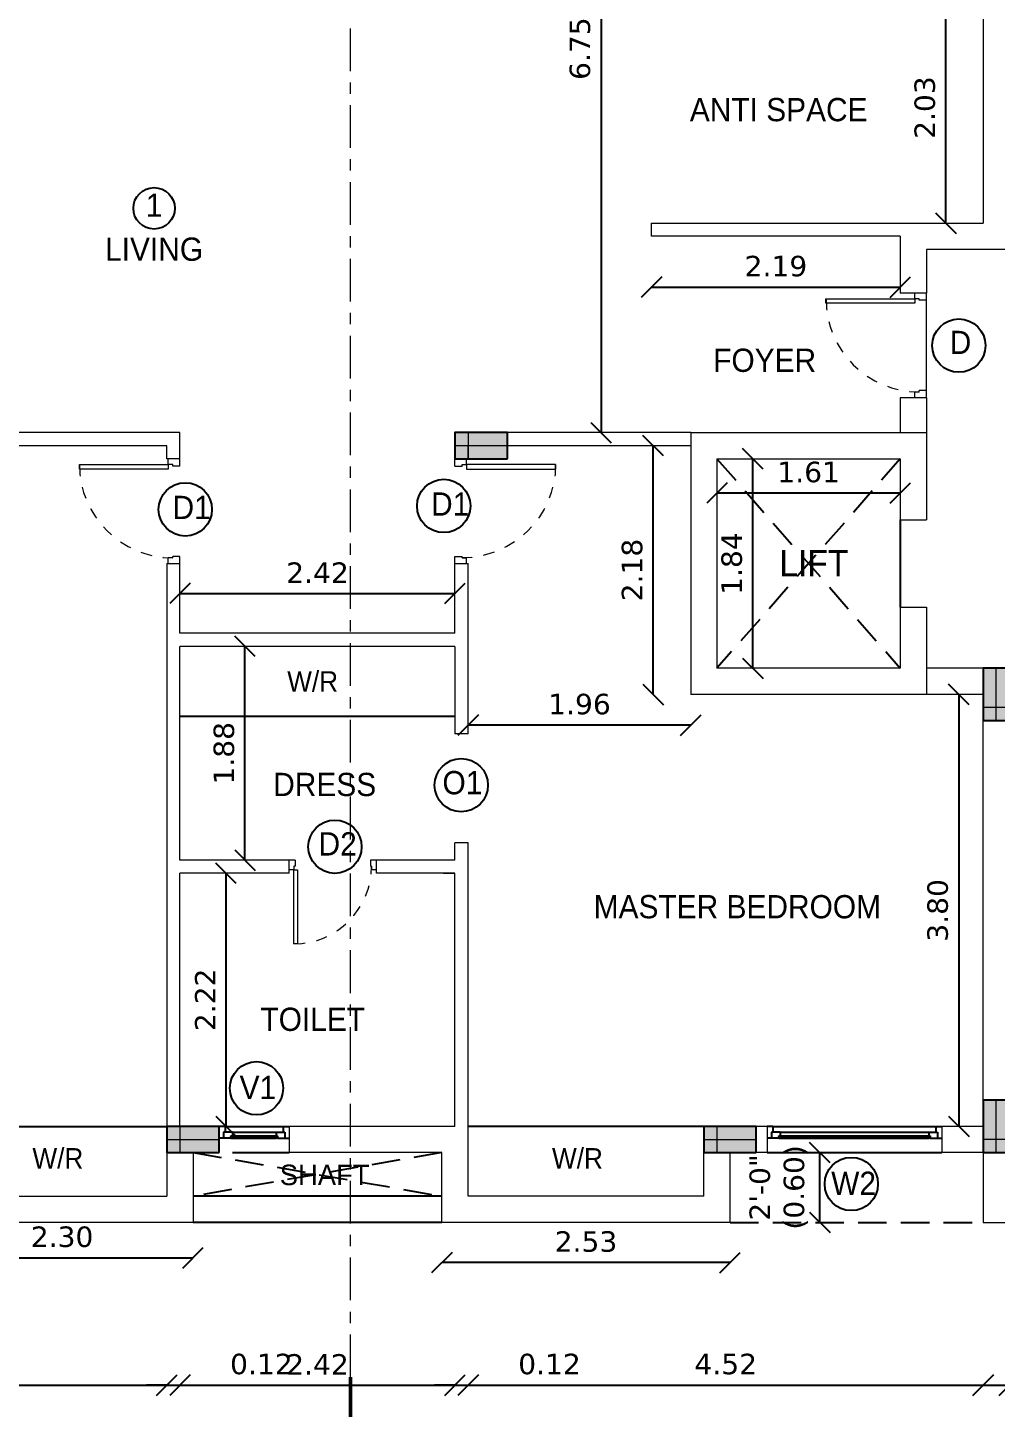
# Model space of a CAD drawing. Header units: metres. Extents: x 617 to 1370, y 693 to 852.
# Drawn here: x 1024.17 to 1032.67, y 823.65 to 835.78 of the extents above; entities that cross this region are included whole.
import ezdxf
from ezdxf.enums import TextEntityAlignment as Align

# ---------------------------------------------------------------- set-up
doc = ezdxf.new("R2010")
doc.units = ezdxf.units.M
doc.header["$MEASUREMENT"] = 0
doc.header["$PDMODE"] = 2
doc.header["$PDSIZE"] = 50
doc.linetypes.add('CENTER', pattern=[2, 1.25, -0.25, 0.25, -0.25])
doc.linetypes.add('HIDDEN', pattern=[0.375, 0.25, -0.125])
doc.layers.get('0').update_dxf_attribs({"lineweight": 0})
doc.layers.get('Defpoints').update_dxf_attribs({"lineweight": 0})
for name, color, linetype in [('ABOVE', 250, 'HIDDEN'), ('col hat', 254, 'Continuous'), ('COLUMN', 2, 'Continuous'), ('F.COL', 5, 'Continuous'), ('I-FURN-SANITARY', 14, 'Continuous'), ('LEVEL', 40, 'Continuous'), ('ROOM TEXT SCH', 7, 'Continuous'), ('STEPS', 250, 'Continuous'), ('WIN TEXT', 7, 'Continuous'), ('window', 252, 'Continuous')]:
    doc.layers.add(name, color=color, linetype=linetype)
for name, color, linetype, lineweight in [('DOOR', 8, 'Continuous', 0), ('ED', 30, 'Continuous', 0), ('ROOM TEXT', 7, 'Continuous', 0), ('SECLINE', 2, 'CENTER', 0), ('wall', 7, 'Continuous', 0)]:
    doc.layers.add(name, color=color, linetype=linetype, lineweight=lineweight)
doc.styles.get("Standard").update_dxf_attribs({"font": 'verdana.ttf', "height": 0.18})
doc.styles.add('UATEXT', font='GOTHIC.TTF')
doc.styles.add('USA TEXT', font='GOTHIC.TTF', dxfattribs={"width": 0.8})
doc.dimstyles.new('ED', dxfattribs={"dimscale": 0, "dimtxt": 0.18, "dimasz": 0.18, "dimexe": 0, "dimexo": 0, "dimgap": 0.09, "dimtad": 1, "dimtoh": 1, "dimzin": 3, "dimdsep": 46, "dimtxsty": 'Standard', "dimblk": 'OBLIQUE', "dimcen": 0.09, "dimse1": 1, "dimse2": 1, "dimclrd": 251, "dimclrt": 30, "dimadec": 0, "dimazin": 0, "dimtfac": 1, "dimtmove": 0, "dimatfit": 3, "dimldrblk": 'ARCHTICK', "dimfxl": 1, "dimtolj": 1, "dimtzin": 0, "dimarcsym": 0})

# ---------------------------------------------------------------- blocks, each defined once
blk = doc.blocks.new('door 3')
at = {"layer": 'DOOR', "color": 252}
for p, q in [((0, 36), (0, 33.54)), ((0, 33.54), (2.5, 33.54)), ((2.5, 34.04), (4, 34.04)), ((2.5, 34.04), (2.5, 33.54)), ((4, 36), (4, 34.04)), ((0, 2.5), (0, 0)), ((0, 2.5), (2.5, 2.5)), ((2.5, 2.5), (2.5, 2)), ((2.5, 2), (4, 2)), ((4, 2), (4, 0))]:
    blk.add_line(p, q, dxfattribs=at)
at = {"layer": 'DOOR'}
blk.add_lwpolyline([(34.54, 2), (4, 2), (4, 3.5), (34.54, 3.5)], close=True, dxfattribs=at)
at = {"layer": 'DOOR', "color": 233, "linetype": 'HIDDEN'}
blk.add_arc((2.5, 2), 32.03, 0, 90, dxfattribs=at)
blk = doc.blocks.new('VEN')
at = {"layer": 'window', "color": 252}
for p, q in [((-4, 10.53), (-4, 12)), ((-1.97, 10.53), (-4, 10.53)), ((-2, 10.5), (-4, 10.5)), ((-4, 8.02), (-4, 10.5)), ((-2, 7.5), (-2, 10.5)), ((-1.97, 10), (-1.97, 10.53)), ((0, 10), (-1.97, 10)), ((0, 10), (0, 12)), ((0, 10), (0, -10)), ((-3.23, 8.02), (-4, 8.02)), ((-3.5, 8), (-4, 8)), ((-4, 8), (-4, 7.5)), ((-3.5, 7.5), (-4, 7.5)), ((-3.5, 7.5), (-3.5, 8)), ((-3.23, 8.02), (-3.23, 7.5)), ((-2, 7.5), (-3.23, 7.5)), ((-3.5, -7.5), (-4, -7.5)), ((-4, -8), (-4, -7.5)), ((-3.5, -8), (-4, -8)), ((-4, -8.02), (-4, -10.5)), ((-3.23, -8.02), (-4, -8.02)), ((-3.5, -7.5), (-3.5, -8)), ((-3.49, -8), (-3.25, -8)), ((-2, -7.5), (-3.23, -7.5)), ((-3.23, -8.02), (-3.23, -7.5)), ((-2, -7.5), (-2, -10.5)), ((-2, -10.5), (-4, -10.5)), ((-4, -10.53), (-4, -12)), ((-1.97, -10.53), (-4, -10.53)), ((0, -10), (-1.97, -10)), ((-1.97, -10), (-1.97, -10.53)), ((0, -10), (0, -12))]:
    blk.add_line(p, q, dxfattribs=at)
at = {"layer": 'window', "color": 250}
for p, q in [((-4, 7.5), (-4, -7.5)), ((-2, 7.5), (-2, -7.5))]:
    blk.add_line(p, q, dxfattribs=at)
at = {"layer": 'window', "color": 4}
for p, q in [((-3.49, 8), (-3.49, -8)), ((-3.49, 8), (-3.25, 8)), ((-3.25, 8), (-3.25, -8))]:
    blk.add_line(p, q, dxfattribs=at)
blk = doc.blocks.new('A$C2E3D07F4')
at = {"layer": 'col hat'}
h = blk.add_hatch(color=256, dxfattribs=at)
h.paths.add_polyline_path([(-4.5, 0), (-9, 0), (-9, -4.5), (-4.5, -4.5)])
h.paths.add_polyline_path([(-4.5, -4.5), (0, -4.5), (0, 0), (-4.5, 0)])
h.paths.add_polyline_path([(-4.5, -18), (0, -18), (0, -4.5), (-4.5, -4.5)])
h.paths.add_polyline_path([(-4.5, -4.5), (-9, -4.5), (-9, -18), (-4.5, -18)])
at = {"layer": 'COLUMN', "linetype": 'ByBlock'}
blk.add_lwpolyline([(0, 0), (-9, 0), (-9, -18), (0, -18)], close=True, dxfattribs=at)
at = {"layer": 'Defpoints', "color": 1}
for p, q in [((-4.5, 0), (-4.5, -18)), ((-9, -4.5), (0, -4.5))]:
    blk.add_line(p, q, dxfattribs=at)
blk = doc.blocks.new('fc')
at = {"layer": 'F.COL'}
h = blk.add_hatch(color=256, dxfattribs=at)
h.paths.add_polyline_path([(-4.5, 9), (-18, 9), (-18, 4.5), (-4.5, 4.5)])
h.paths.add_polyline_path([(-4.5, 4.5), (-18, 4.5), (-18, 0), (-4.5, 0)])
h.paths.add_polyline_path([(0, 4.5), (-4.5, 4.5), (-4.5, 0), (0, 0)])
h.paths.add_polyline_path([(0, 9), (-4.5, 9), (-4.5, 4.5), (0, 4.5)])
at = {"layer": 'Defpoints', "color": 1}
for p, q in [((-4.5, 0), (-4.5, 9)), ((0, 4.5), (-18, 4.5))]:
    blk.add_line(p, q, dxfattribs=at)
at = {"layer": 'F.COL'}
blk.add_lwpolyline([(-18, 9), (-18, 0), (0, 0), (0, 9)], close=True, dxfattribs=at)
blk = doc.blocks.new('_Oblique')
at = {"color": 0, "linetype": 'ByBlock', "lineweight": -2}
blk.add_line((-0.5, -0.5), (0.5, 0.5), dxfattribs=at)
blk = doc.blocks.new('*D129')
at = {"layer": 'Defpoints', "color": 0}
for p in [(1032.229, 836.093), (1032.558, 836.093), (1032.558, 834.061)]:
    blk.add_point(p, dxfattribs=at)
at = {"layer": 'ED', "color": 251, "lineweight": -2}
blk.add_line((1032.229, 834.061), (1032.229, 836.093), dxfattribs=at)
at = {"layer": 'ED', "color": 251, "lineweight": -2, "xscale": 0.18, "yscale": 0.18, "zscale": 0.18}
for p, rotation in [((1032.229, 836.093), 90), ((1032.229, 834.061), 270)]:
    blk.add_blockref('_Oblique', p, dxfattribs=dict(at, rotation=rotation))
at = {"layer": 'ED', "color": 30, "insert": (1032.046, 835.077), "char_height": 0.18, "attachment_point": 5, "rotation": 90}
blk.add_mtext('\\A1;2.03', dxfattribs=at)
blk = doc.blocks.new('_ArchTick')
at = {"color": 0, "const_width": 0.15}
blk.add_lwpolyline([(-0.5, -0.5), (0.5, 0.5)], dxfattribs=at)
blk = doc.blocks.new('*D130')
at = {"layer": 'Defpoints', "color": 0}
for p in [(1021.48, 826.126), (1025.39, 826.126), (1025.39, 823.853)]:
    blk.add_point(p, dxfattribs=at)
at = {"layer": 'ED', "color": 251, "lineweight": -2}
blk.add_line((1021.48, 823.853), (1025.39, 823.853), dxfattribs=at)
at = {"layer": 'ED', "color": 251, "lineweight": -2, "xscale": 0.18, "yscale": 0.18, "zscale": 0.18, "rotation": 180}
blk.add_blockref('_Oblique', (1021.48, 823.853), dxfattribs=at)
at = {"layer": 'ED', "color": 251, "lineweight": -2, "xscale": 0.18, "yscale": 0.18, "zscale": 0.18}
blk.add_blockref('_Oblique', (1025.39, 823.853), dxfattribs=at)
at = {"layer": 'ED', "color": 30, "insert": (1023.435, 824.037), "char_height": 0.18, "attachment_point": 5}
blk.add_mtext('\\A1;3.91', dxfattribs=at)
blk = doc.blocks.new('*D131')
at = {"layer": 'Defpoints', "color": 0}
for p in [(1025.39, 826.126), (1025.505, 826.126), (1025.505, 823.853)]:
    blk.add_point(p, dxfattribs=at)
at = {"layer": 'ED', "color": 251, "lineweight": -2}
for p, q in [((1025.39, 823.853), (1025.21, 823.853)), ((1025.39, 823.853), (1025.505, 823.853)), ((1025.505, 823.853), (1026.575, 823.853))]:
    blk.add_line(p, q, dxfattribs=at)
at = {"layer": 'ED', "color": 251, "lineweight": -2, "xscale": 0.18, "yscale": 0.18, "zscale": 0.18}
blk.add_blockref('_Oblique', (1025.39, 823.853), dxfattribs=at)
at = {"layer": 'ED', "color": 251, "lineweight": -2, "xscale": 0.18, "yscale": 0.18, "zscale": 0.18, "rotation": 180}
blk.add_blockref('_Oblique', (1025.505, 823.853), dxfattribs=at)
at = {"layer": 'ED', "color": 30, "insert": (1026.22, 824.037), "char_height": 0.18, "attachment_point": 5}
blk.add_mtext('\\A1;0.12', dxfattribs=at)
blk = doc.blocks.new('*D132')
at = {"layer": 'Defpoints', "color": 0}
for p in [(1025.505, 826.126), (1027.92, 826.126), (1027.92, 823.853)]:
    blk.add_point(p, dxfattribs=at)
at = {"layer": 'ED', "color": 251, "lineweight": -2}
blk.add_line((1025.505, 823.853), (1027.92, 823.853), dxfattribs=at)
at = {"layer": 'ED', "color": 251, "lineweight": -2, "xscale": 0.18, "yscale": 0.18, "zscale": 0.18, "rotation": 180}
blk.add_blockref('_Oblique', (1025.505, 823.853), dxfattribs=at)
at = {"layer": 'ED', "color": 251, "lineweight": -2, "xscale": 0.18, "yscale": 0.18, "zscale": 0.18}
blk.add_blockref('_Oblique', (1027.92, 823.853), dxfattribs=at)
at = {"layer": 'ED', "color": 30, "insert": (1026.713, 824.035), "char_height": 0.18, "attachment_point": 5}
blk.add_mtext('\\A1;2.42', dxfattribs=at)
blk = doc.blocks.new('*D133')
at = {"layer": 'Defpoints', "color": 0}
for p in [(1027.92, 826.126), (1028.035, 825.513), (1028.035, 823.853)]:
    blk.add_point(p, dxfattribs=at)
at = {"layer": 'ED', "color": 251, "lineweight": -2}
for p, q in [((1027.92, 823.853), (1027.74, 823.853)), ((1027.92, 823.853), (1028.035, 823.853)), ((1028.035, 823.853), (1029.105, 823.853))]:
    blk.add_line(p, q, dxfattribs=at)
at = {"layer": 'ED', "color": 251, "lineweight": -2, "xscale": 0.18, "yscale": 0.18, "zscale": 0.18}
blk.add_blockref('_Oblique', (1027.92, 823.853), dxfattribs=at)
at = {"layer": 'ED', "color": 251, "lineweight": -2, "xscale": 0.18, "yscale": 0.18, "zscale": 0.18, "rotation": 180}
blk.add_blockref('_Oblique', (1028.035, 823.853), dxfattribs=at)
at = {"layer": 'ED', "color": 30, "insert": (1028.75, 824.037), "char_height": 0.18, "attachment_point": 5}
blk.add_mtext('\\A1;0.12', dxfattribs=at)
blk = doc.blocks.new('*D134')
at = {"layer": 'Defpoints', "color": 0}
for p in [(1028.035, 825.513), (1032.558, 825.283), (1032.558, 823.853)]:
    blk.add_point(p, dxfattribs=at)
at = {"layer": 'ED', "color": 251, "lineweight": -2}
blk.add_line((1028.035, 823.853), (1032.558, 823.853), dxfattribs=at)
at = {"layer": 'ED', "color": 251, "lineweight": -2, "xscale": 0.18, "yscale": 0.18, "zscale": 0.18, "rotation": 180}
blk.add_blockref('_Oblique', (1028.035, 823.853), dxfattribs=at)
at = {"layer": 'ED', "color": 251, "lineweight": -2, "xscale": 0.18, "yscale": 0.18, "zscale": 0.18}
blk.add_blockref('_Oblique', (1032.558, 823.853), dxfattribs=at)
at = {"layer": 'ED', "color": 30, "insert": (1030.297, 824.037), "char_height": 0.18, "attachment_point": 5}
blk.add_mtext('\\A1;4.52', dxfattribs=at)
blk = doc.blocks.new('*D135')
at = {"layer": 'Defpoints', "color": 0}
for p in [(1032.788, 825.513), (1032.558, 825.283), (1032.788, 823.853)]:
    blk.add_point(p, dxfattribs=at)
at = {"layer": 'ED', "color": 251, "lineweight": -2}
for p, q in [((1032.558, 823.853), (1032.788, 823.853)), ((1032.788, 823.853), (1033.675, 823.853))]:
    blk.add_line(p, q, dxfattribs=at)
at = {"layer": 'ED', "color": 251, "lineweight": -2, "xscale": 0.18, "yscale": 0.18, "zscale": 0.18, "rotation": 180}
blk.add_blockref('_Oblique', (1032.558, 823.853), dxfattribs=at)
at = {"layer": 'ED', "color": 251, "lineweight": -2, "xscale": 0.18, "yscale": 0.18, "zscale": 0.18}
blk.add_blockref('_Oblique', (1032.788, 823.853), dxfattribs=at)
at = {"layer": 'ED', "color": 30, "insert": (1033.322, 824.037), "char_height": 0.18, "attachment_point": 5}
blk.add_mtext('\\A1;0.23', dxfattribs=at)
blk = doc.blocks.new('*D20')
at = {"layer": 'Defpoints', "color": 0}
for p in [(1023.32, 825.462), (1025.62, 825.462), (1025.62, 824.971)]:
    blk.add_point(p, dxfattribs=at)
at = {"layer": 'ED', "color": 251, "lineweight": -2}
blk.add_line((1023.32, 824.971), (1025.62, 824.971), dxfattribs=at)
at = {"layer": 'ED', "color": 251, "lineweight": -2, "xscale": 0.18, "yscale": 0.18, "zscale": 0.18, "rotation": 180}
blk.add_blockref('_Oblique', (1023.32, 824.971), dxfattribs=at)
at = {"layer": 'ED', "color": 251, "lineweight": -2, "xscale": 0.18, "yscale": 0.18, "zscale": 0.18}
blk.add_blockref('_Oblique', (1025.62, 824.971), dxfattribs=at)
at = {"layer": 'ED', "color": 30, "insert": (1024.47, 825.155), "char_height": 0.18, "attachment_point": 5}
blk.add_mtext('\\A1;2.30', dxfattribs=at)
blk = doc.blocks.new('*D21')
at = {"layer": 'Defpoints', "color": 0}
for p in [(1027.805, 825.385), (1030.335, 825.385), (1027.805, 824.929)]:
    blk.add_point(p, dxfattribs=at)
at = {"layer": 'ED', "color": 251, "lineweight": -2}
blk.add_line((1030.335, 824.929), (1027.805, 824.929), dxfattribs=at)
at = {"layer": 'ED', "color": 251, "lineweight": -2, "xscale": 0.18, "yscale": 0.18, "zscale": 0.18, "rotation": 180}
blk.add_blockref('_Oblique', (1027.805, 824.929), dxfattribs=at)
at = {"layer": 'ED', "color": 251, "lineweight": -2, "xscale": 0.18, "yscale": 0.18, "zscale": 0.18}
blk.add_blockref('_Oblique', (1030.335, 824.929), dxfattribs=at)
at = {"layer": 'ED', "color": 30, "insert": (1029.07, 825.113), "char_height": 0.18, "attachment_point": 5}
blk.add_mtext('\\A1;2.53', dxfattribs=at)
blk = doc.blocks.new('*D22')
at = {"layer": 'Defpoints', "color": 0}
for p in [(1030.22, 825.896), (1031.123, 825.896), (1030.22, 825.283)]:
    blk.add_point(p, dxfattribs=at)
at = {"layer": 'ED', "color": 251, "lineweight": -2}
blk.add_line((1031.123, 825.283), (1031.123, 825.896), dxfattribs=at)
at = {"layer": 'ED', "color": 251, "lineweight": -2, "xscale": 0.18, "yscale": 0.18, "zscale": 0.18}
for p, rotation in [((1031.123, 825.896), 90), ((1031.123, 825.283), 270)]:
    blk.add_blockref('_Oblique', p, dxfattribs=dict(at, rotation=rotation))
at = {"layer": 'ED', "color": 30, "insert": (1030.762, 825.59), "char_height": 0.18, "attachment_point": 5, "rotation": 90}
blk.add_mtext('\\A1;2\'-0"\\P(0.60) ', dxfattribs=at)
blk = doc.blocks.new('*D147')
at = {"layer": 'Defpoints', "color": 0}
for p in [(1029.76, 838.968), (1029.202, 832.221), (1029.76, 832.221)]:
    blk.add_point(p, dxfattribs=at)
at = {"layer": 'ED', "color": 251, "lineweight": -2}
blk.add_line((1029.202, 838.968), (1029.202, 832.221), dxfattribs=at)
at = {"layer": 'ED', "color": 251, "lineweight": -2, "xscale": 0.18, "yscale": 0.18, "zscale": 0.18}
for p, rotation in [((1029.202, 838.968), 90), ((1029.202, 832.221), 270)]:
    blk.add_blockref('_Oblique', p, dxfattribs=dict(at, rotation=rotation))
at = {"layer": 'ED', "color": 30, "insert": (1029.018, 835.595), "char_height": 0.18, "attachment_point": 5, "rotation": 90}
blk.add_mtext('\\A1;6.75', dxfattribs=at)
blk = doc.blocks.new('*D148')
at = {"layer": 'Defpoints', "color": 0}
for p in [(1029.645, 833.947), (1031.83, 833.946), (1031.83, 833.5)]:
    blk.add_point(p, dxfattribs=at)
at = {"layer": 'ED', "color": 251, "lineweight": -2}
blk.add_line((1029.645, 833.5), (1031.83, 833.5), dxfattribs=at)
at = {"layer": 'ED', "color": 251, "lineweight": -2, "xscale": 0.18, "yscale": 0.18, "zscale": 0.18, "rotation": 180}
blk.add_blockref('_Oblique', (1029.645, 833.5), dxfattribs=at)
at = {"layer": 'ED', "color": 251, "lineweight": -2, "xscale": 0.18, "yscale": 0.18, "zscale": 0.18}
blk.add_blockref('_Oblique', (1031.83, 833.5), dxfattribs=at)
at = {"layer": 'ED', "color": 30, "insert": (1030.738, 833.683), "char_height": 0.18, "attachment_point": 5}
blk.add_mtext('\\A1;2.19', dxfattribs=at)
blk = doc.blocks.new('*D24')
at = {"layer": 'Defpoints', "color": 0}
for p in [(1030.143, 831.991), (1030.535, 831.991), (1030.143, 830.151)]:
    blk.add_point(p, dxfattribs=at)
at = {"layer": 'ED', "color": 251, "lineweight": -2}
blk.add_line((1030.535, 830.151), (1030.535, 831.991), dxfattribs=at)
at = {"layer": 'ED', "color": 251, "lineweight": -2, "xscale": 0.18, "yscale": 0.18, "zscale": 0.18}
for p, rotation in [((1030.535, 831.991), 90), ((1030.535, 830.151), 270)]:
    blk.add_blockref('_Oblique', p, dxfattribs=dict(at, rotation=rotation))
at = {"layer": 'ED', "color": 30, "insert": (1030.351, 831.071), "char_height": 0.18, "attachment_point": 5, "rotation": 90}
blk.add_mtext('\\A1;1.84', dxfattribs=at)
blk = doc.blocks.new('*D25')
at = {"layer": 'Defpoints', "color": 0}
for p in [(1030.22, 832.043), (1031.83, 832.043), (1031.83, 831.691)]:
    blk.add_point(p, dxfattribs=at)
at = {"layer": 'ED', "color": 251, "lineweight": -2}
blk.add_line((1030.22, 831.691), (1031.83, 831.691), dxfattribs=at)
at = {"layer": 'ED', "color": 251, "lineweight": -2, "xscale": 0.18, "yscale": 0.18, "zscale": 0.18, "rotation": 180}
blk.add_blockref('_Oblique', (1030.22, 831.691), dxfattribs=at)
at = {"layer": 'ED', "color": 251, "lineweight": -2, "xscale": 0.18, "yscale": 0.18, "zscale": 0.18}
blk.add_blockref('_Oblique', (1031.83, 831.691), dxfattribs=at)
at = {"layer": 'ED', "color": 30, "insert": (1031.025, 831.874), "char_height": 0.18, "attachment_point": 5}
blk.add_mtext('\\A1;1.61', dxfattribs=at)
blk = doc.blocks.new('*D149')
at = {"layer": 'Defpoints', "color": 0}
for p in [(1025.505, 828.35), (1025.505, 826.126), (1025.909, 826.126)]:
    blk.add_point(p, dxfattribs=at)
at = {"layer": 'ED', "color": 251, "lineweight": -2}
blk.add_line((1025.909, 828.35), (1025.909, 826.126), dxfattribs=at)
at = {"layer": 'ED', "color": 251, "lineweight": -2, "xscale": 0.18, "yscale": 0.18, "zscale": 0.18}
for p, rotation in [((1025.909, 828.35), 90), ((1025.909, 826.126), 270)]:
    blk.add_blockref('_Oblique', p, dxfattribs=dict(at, rotation=rotation))
at = {"layer": 'ED', "color": 30, "insert": (1025.727, 827.238), "char_height": 0.18, "attachment_point": 5, "rotation": 90}
blk.add_mtext('\\A1;2.22', dxfattribs=at)
blk = doc.blocks.new('*D150')
at = {"layer": 'Defpoints', "color": 0}
for p in [(1025.505, 830.343), (1026.076, 830.343), (1025.505, 828.465)]:
    blk.add_point(p, dxfattribs=at)
at = {"layer": 'ED', "color": 251, "lineweight": -2}
blk.add_line((1026.076, 828.465), (1026.076, 830.343), dxfattribs=at)
at = {"layer": 'ED', "color": 251, "lineweight": -2, "xscale": 0.18, "yscale": 0.18, "zscale": 0.18}
for p, rotation in [((1026.076, 830.343), 90), ((1026.076, 828.465), 270)]:
    blk.add_blockref('_Oblique', p, dxfattribs=dict(at, rotation=rotation))
at = {"layer": 'ED', "color": 30, "insert": (1025.892, 829.404), "char_height": 0.18, "attachment_point": 5, "rotation": 90}
blk.add_mtext('\\A1;1.88', dxfattribs=at)
blk = doc.blocks.new('*D26')
at = {"layer": 'Defpoints', "color": 0}
for p in [(1027.92, 830.809), (1025.505, 830.598), (1027.92, 830.598)]:
    blk.add_point(p, dxfattribs=at)
at = {"layer": 'ED', "color": 251, "lineweight": -2}
blk.add_line((1025.505, 830.809), (1027.92, 830.809), dxfattribs=at)
at = {"layer": 'ED', "color": 251, "lineweight": -2, "xscale": 0.18, "yscale": 0.18, "zscale": 0.18, "rotation": 180}
blk.add_blockref('_Oblique', (1025.505, 830.809), dxfattribs=at)
at = {"layer": 'ED', "color": 251, "lineweight": -2, "xscale": 0.18, "yscale": 0.18, "zscale": 0.18}
blk.add_blockref('_Oblique', (1027.92, 830.809), dxfattribs=at)
at = {"layer": 'ED', "color": 30, "insert": (1026.713, 830.991), "char_height": 0.18, "attachment_point": 5}
blk.add_mtext('\\A1;2.42', dxfattribs=at)
blk = doc.blocks.new('*D223')
at = {"layer": 'Defpoints', "color": 0}
for p in [(1032.558, 829.921), (1032.344, 826.126), (1032.376, 826.126)]:
    blk.add_point(p, dxfattribs=at)
at = {"layer": 'ED', "color": 251, "lineweight": -2}
blk.add_line((1032.344, 829.921), (1032.344, 826.126), dxfattribs=at)
at = {"layer": 'ED', "color": 251, "lineweight": -2, "xscale": 0.18, "yscale": 0.18, "zscale": 0.18}
for p, rotation in [((1032.344, 829.921), 90), ((1032.344, 826.126), 270)]:
    blk.add_blockref('_Oblique', p, dxfattribs=dict(at, rotation=rotation))
at = {"layer": 'ED', "color": 30, "insert": (1032.159, 828.024), "char_height": 0.18, "attachment_point": 5, "rotation": 90}
blk.add_mtext('\\A1;3.80', dxfattribs=at)
blk = doc.blocks.new('*D47')
at = {"layer": 'Defpoints', "color": 0}
for p in [(1029.66, 832.106), (1029.837, 832.106), (1029.837, 829.921)]:
    blk.add_point(p, dxfattribs=at)
at = {"layer": 'ED', "color": 251, "lineweight": -2}
blk.add_line((1029.66, 829.921), (1029.66, 832.106), dxfattribs=at)
at = {"layer": 'ED', "color": 251, "lineweight": -2, "xscale": 0.18, "yscale": 0.18, "zscale": 0.18}
for p, rotation in [((1029.66, 832.106), 90), ((1029.66, 829.921), 270)]:
    blk.add_blockref('_Oblique', p, dxfattribs=dict(at, rotation=rotation))
at = {"layer": 'ED', "color": 30, "insert": (1029.476, 831.014), "char_height": 0.18, "attachment_point": 5, "rotation": 90}
blk.add_mtext('\\A1;2.18', dxfattribs=at)
blk = doc.blocks.new('*D48')
at = {"layer": 'Defpoints', "color": 0}
for p in [(1028.035, 829.921), (1029.99, 829.921), (1028.035, 829.651)]:
    blk.add_point(p, dxfattribs=at)
at = {"layer": 'ED', "color": 251, "lineweight": -2}
blk.add_line((1029.99, 829.651), (1028.035, 829.651), dxfattribs=at)
at = {"layer": 'ED', "color": 251, "lineweight": -2, "xscale": 0.18, "yscale": 0.18, "zscale": 0.18, "rotation": 180}
blk.add_blockref('_Oblique', (1028.035, 829.651), dxfattribs=at)
at = {"layer": 'ED', "color": 251, "lineweight": -2, "xscale": 0.18, "yscale": 0.18, "zscale": 0.18}
blk.add_blockref('_Oblique', (1029.99, 829.651), dxfattribs=at)
at = {"layer": 'ED', "color": 30, "insert": (1029.013, 829.835), "char_height": 0.18, "attachment_point": 5}
blk.add_mtext('\\A1;1.96', dxfattribs=at)

msp = doc.modelspace()

# ---------------------------------------------------------------- linework, layer by layer
at = {"color": 2}
msp.add_circle((1034.053, 829.959), 22.5, dxfattribs=at)
at = {"layer": 'ABOVE'}
for p, q in [((1030.22, 831.991), (1031.83, 830.151)), ((1031.83, 831.991), (1030.22, 830.151)), ((1025.62, 825.896), (1027.805, 825.513)), ((1027.805, 825.896), (1025.62, 825.513)), ((1030.335, 825.283), (1032.558, 825.283))]:
    msp.add_line(p, q, dxfattribs=at)
at = {"layer": 'DOOR'}
msp.add_line((1032.06, 832.528), (1032.06, 833.448), dxfattribs=at)
at = {"layer": 'I-FURN-SANITARY'}
msp.add_line((1025.505, 829.729), (1027.92, 829.729), dxfattribs=at)
at = {"layer": 'LEVEL', "color": 56}
for p, q in [((1023.55, 826.126), (1025.39, 826.126)), ((1030.105, 826.126), (1028.035, 826.126))]:
    msp.add_line(p, q, dxfattribs=at)
at = {"layer": 'ROOM TEXT SCH', "color": 7}
msp.add_circle((1025.278, 834.192), 0.182, dxfattribs=at)
at = {"layer": 'SECLINE', "linetype": 'CENTER', "ltscale": 0.3}
msp.add_line((1027.003, 823.923), (1027.003, 841.829), dxfattribs=at)
at = {"layer": 'SECLINE', "linetype": 'CENTER', "ltscale": 0.3, "const_width": 0.0303}
msp.add_lwpolyline([(1027.256, 822.719), (1027.003, 822.719), (1027.003, 823.923)], dxfattribs=at)
at = {"layer": 'STEPS'}
msp.add_line((1031.83, 831.455), (1031.83, 830.688), dxfattribs=at)
at = {"layer": 'wall', "color": 1}
for p, q in [((1032.558, 836.093), (1032.558, 834.061)), ((1029.645, 833.947), (1029.645, 834.061)), ((1029.645, 834.061), (1032.558, 834.061)), ((1031.83, 833.946), (1029.645, 833.947)), ((1031.83, 833.946), (1031.83, 833.448)), ((1033.478, 833.831), (1032.06, 833.831)), ((1032.06, 833.831), (1032.06, 833.448)), ((1032.06, 833.448), (1031.83, 833.448)), ((1032.06, 832.528), (1031.83, 832.528)), ((1031.83, 832.528), (1031.83, 832.221)), ((1032.06, 832.528), (1032.06, 832.221)), ((1025.505, 832.221), (1021.48, 832.221)), ((1025.505, 831.991), (1025.505, 832.221)), ((1025.505, 831.991), (1025.505, 832.221)), ((1027.92, 831.991), (1027.92, 832.221)), ((1029.99, 832.221), (1027.92, 832.221)), ((1029.99, 832.221), (1032.06, 832.221)), ((1029.99, 832.221), (1029.99, 829.921)), ((1032.06, 832.221), (1032.06, 831.455)), ((1025.39, 832.106), (1024.048, 832.106)), ((1025.39, 831.991), (1025.39, 832.106)), ((1029.99, 832.106), (1027.92, 832.106)), ((1028.035, 831.991), (1028.035, 832.106)), ((1025.505, 831.991), (1025.39, 831.991)), ((1027.92, 831.991), (1028.035, 831.991)), ((1030.22, 831.991), (1031.83, 831.991)), ((1030.22, 831.991), (1030.22, 830.151)), ((1031.83, 831.991), (1031.83, 831.455)), ((1031.83, 831.455), (1032.06, 831.455)), ((1025.39, 831.071), (1025.39, 825.513)), ((1025.39, 831.071), (1025.505, 831.071)), ((1025.505, 830.458), (1025.505, 831.071)), ((1027.92, 830.458), (1027.92, 831.071)), ((1027.92, 831.071), (1028.035, 831.071)), ((1028.035, 829.576), (1028.035, 831.071)), ((1031.83, 830.688), (1031.83, 830.151)), ((1031.83, 830.688), (1032.06, 830.688)), ((1032.06, 830.688), (1032.06, 829.921)), ((1027.92, 830.458), (1025.505, 830.458)), ((1025.505, 828.465), (1025.505, 830.343)), ((1027.92, 830.343), (1025.505, 830.343)), ((1027.92, 830.343), (1027.92, 829.576)), ((1031.83, 830.151), (1030.22, 830.151)), ((1032.788, 830.151), (1032.06, 830.151)), ((1032.06, 829.921), (1029.99, 829.921)), ((1032.558, 829.921), (1032.06, 829.921)), ((1032.558, 826.356), (1032.558, 829.691)), ((1028.035, 829.576), (1027.92, 829.576)), ((1028.035, 828.618), (1027.92, 828.618)), ((1027.92, 828.465), (1027.92, 828.618)), ((1028.035, 825.513), (1028.035, 828.618)), ((1026.463, 828.465), (1025.505, 828.465)), ((1026.463, 828.35), (1026.463, 828.465)), ((1027.92, 828.465), (1027.23, 828.465)), ((1027.23, 828.35), (1027.23, 828.465)), ((1025.505, 826.126), (1025.505, 828.35)), ((1026.463, 828.35), (1025.505, 828.35)), ((1027.92, 828.35), (1027.23, 828.35)), ((1027.818, 828.35), (1027.92, 828.35)), ((1027.92, 826.126), (1027.92, 828.35)), ((1025.85, 826.126), (1025.505, 826.126)), ((1025.85, 826.126), (1025.85, 825.896)), ((1027.92, 826.126), (1026.463, 826.126)), ((1026.463, 826.126), (1026.463, 825.896)), ((1030.105, 825.513), (1030.105, 826.126)), ((1030.661, 826.126), (1030.105, 826.126)), ((1030.661, 826.126), (1030.661, 825.896)), ((1032.558, 826.126), (1032.194, 826.126)), ((1032.194, 826.126), (1032.194, 825.896)), ((1025.85, 825.896), (1025.62, 825.896)), ((1025.62, 825.896), (1025.62, 825.283)), ((1027.805, 825.896), (1026.463, 825.896)), ((1027.805, 825.283), (1027.805, 825.896)), ((1030.335, 825.283), (1030.335, 825.896)), ((1030.661, 825.896), (1030.335, 825.896)), ((1032.788, 825.896), (1032.194, 825.896)), ((1032.558, 825.896), (1032.558, 825.283)), ((1023.55, 825.513), (1025.39, 825.513)), ((1030.105, 825.513), (1028.035, 825.513)), ((1025.62, 825.283), (1023.32, 825.283)), ((1030.335, 825.283), (1027.805, 825.283)), ((1032.558, 825.283), (1033.303, 825.283))]:
    msp.add_line(p, q, dxfattribs=at)
at = {"layer": 'WIN TEXT', "color": 8}
for centre in [(1032.344, 832.986), (1025.552, 831.547), (1027.821, 831.577), (1027.975, 829.124), (1026.866, 828.583), (1026.177, 826.461), (1031.4, 825.62)]:
    msp.add_circle(centre, 0.234, dxfattribs=at)
at = {"layer": 'window', "color": 252}
for p, q in [((1030.712, 826.126), (1030.661, 826.126)), ((1030.698, 826.024), (1030.661, 826.024)), ((1030.698, 826.076), (1030.698, 826.024)), ((1030.712, 826.076), (1030.698, 826.076)), ((1030.699, 826.075), (1030.699, 826.024)), ((1030.776, 826.075), (1030.699, 826.075)), ((1030.763, 826.024), (1030.699, 826.024)), ((1030.712, 826.126), (1032.143, 826.126)), ((1030.712, 826.126), (1030.712, 826.076)), ((1030.763, 826.044), (1030.763, 826.024)), ((1030.763, 826.044), (1030.776, 826.044)), ((1030.763, 826.037), (1030.763, 826.024)), ((1030.776, 826.037), (1030.763, 826.037)), ((1030.763, 826.024), (1030.776, 826.024)), ((1030.776, 826.075), (1030.776, 826.044)), ((1030.776, 826.037), (1030.776, 826.024)), ((1032.079, 826.075), (1032.156, 826.075)), ((1032.079, 826.075), (1032.079, 826.044)), ((1032.093, 826.044), (1032.079, 826.044)), ((1032.079, 826.037), (1032.092, 826.037)), ((1032.079, 826.037), (1032.079, 826.024)), ((1032.092, 826.024), (1032.079, 826.024)), ((1032.092, 826.037), (1032.092, 826.043)), ((1032.092, 826.037), (1032.092, 826.024)), ((1032.093, 826.044), (1032.093, 826.024)), ((1032.093, 826.024), (1032.156, 826.024)), ((1032.143, 826.126), (1032.143, 826.076)), ((1032.143, 826.126), (1032.194, 826.126)), ((1032.143, 826.076), (1032.157, 826.076)), ((1032.156, 826.075), (1032.156, 826.024)), ((1032.157, 826.076), (1032.157, 826.024)), ((1032.157, 826.024), (1032.194, 826.024)), ((1025.965, 825.896), (1026.463, 825.896)), ((1030.661, 825.896), (1032.194, 825.896)), ((1027.805, 825.513), (1025.62, 825.513)), ((1027.805, 825.283), (1025.62, 825.283))]:
    msp.add_line(p, q, dxfattribs=at)
at = {"layer": 'window', "color": 4}
for p, q in [((1030.763, 826.043), (1032.092, 826.043)), ((1030.763, 826.037), (1030.763, 826.043)), ((1030.763, 826.037), (1032.092, 826.037))]:
    msp.add_line(p, q, dxfattribs=at)
at = {"layer": 'window', "color": 250}
for p, q in [((1030.776, 826.075), (1032.079, 826.075)), ((1030.776, 826.024), (1032.079, 826.024))]:
    msp.add_line(p, q, dxfattribs=at)

# ---------------------------------------------------------------- block references
at = {"layer": 'COLUMN', "linetype": 'ByBlock', "xscale": 0.0255555555555556, "yscale": 0.0255555555555556, "zscale": 0.0255555555555556, "rotation": 180}
for p in [(1032.558, 829.691), (1032.558, 825.896)]:
    msp.add_blockref('A$C2E3D07F4', p, dxfattribs=at)
at = {"layer": 'DOOR'}
for p, xscale, yscale, zscale, rotation in [((1032.06, 833.448), 0.0255555555555556, 0.0255555555555556, 0.0255555555555556, 180), ((1025.505, 831.991), 0.0255555555555556, 0.0255555555555556, 0.0255555555555556, 180), ((1027.92, 831.991), -0.0255555555555556, 0.0255555555555556, 0.0255555555555556, 180), ((1026.463, 828.465), 0.0212962963073288, 0.0212962963073288, 0.0212962963073288, 270)]:
    msp.add_blockref('door 3', p, dxfattribs=dict(at, xscale=xscale, yscale=yscale, zscale=zscale, rotation=rotation))
at = {"layer": 'F.COL', "xscale": 0.0255555555555556, "yscale": 0.0255555555555556, "zscale": 0.0255555555555556, "rotation": 180}
for p in [(1027.92, 832.222), (1025.39, 826.126), (1030.105, 826.126)]:
    msp.add_blockref('fc', p, dxfattribs=at)
at = {"layer": 'window', "color": 14, "xscale": 0.0255555555555556, "yscale": 0.0255555555555556, "zscale": 0.0255555555555556, "rotation": 90}
msp.add_blockref('VEN', (1026.157, 826.126), dxfattribs=at)

# ---------------------------------------------------------------- texts
at = {"layer": 'ROOM TEXT', "style": 'UATEXT'}
msp.add_text('SHAFT', height=0.18, dxfattribs=at).set_placement((1026.381, 825.61))
at = {"layer": 'ROOM TEXT SCH', "color": 7, "style": 'USA TEXT', "width": 0.96}
for s, height, p in [('ANTI SPACE', 0.2044, (1030.762, 834.957)), ('1', 0.204, (1025.278, 834.118)), ('LIVING', 0.2044, (1025.278, 833.731)), ('FOYER', 0.2044, (1030.639, 832.755)), ('LIFT', 0.23, (1031.071, 830.959)), ('DRESS', 0.2044, (1026.776, 829.028)), ('MASTER BEDROOM', 0.20444, (1030.399, 827.954)), ('TOILET', 0.2044, (1026.671, 826.965))]:
    msp.add_text(s, height=height, dxfattribs=at).set_placement(p, align=Align.CENTER)
for s, height, p in [('D', 0.204, (1032.264, 832.912)), ('D1', 0.2044, (1025.44, 831.462)), ('D1', 0.2044, (1027.71, 831.492)), ('W/R', 0.1789, (1026.447, 829.946)), ('O1', 0.2044, (1027.81, 829.044)), ('D2', 0.2044, (1026.722, 828.506)), ('V1', 0.2044, (1026.029, 826.366)), ('W/R', 0.1789, (1024.21, 825.756)), ('W/R', 0.1789, (1028.772, 825.756)), ('W2', 0.2044, (1031.223, 825.524))]:
    msp.add_text(s, height=height, dxfattribs=at).set_placement(p)

# ---------------------------------------------------------------- dimensions: what is measured, and where the dimension line sits
at = {"layer": 'ED'}
for base, p1, p2, picture, middle in [((1029.202, 832.221), (1029.76, 838.968), (1029.76, 832.221), '*D147', (1029.018, 835.595)), ((1032.229, 836.093), (1032.558, 834.061), (1032.558, 836.093), '*D129', (1032.046, 835.077)), ((1029.6603, 832.1063), (1029.8367, 829.9214), (1029.8367, 832.1063), '*D47', (1029.4762, 831.0138)), ((1030.535, 831.991), (1030.143, 830.151), (1030.143, 831.991), '*D24', (1030.351, 831.071)), ((1026.076, 830.343), (1025.505, 828.465), (1025.505, 830.343), '*D150', (1025.892, 829.404)), ((1032.3436, 826.1263), (1032.5584, 829.9214), (1032.3763, 826.1263), '*D223', (1032.1595, 828.0238)), ((1025.909, 826.126), (1025.505, 828.35), (1025.505, 826.126), '*D149', (1025.727, 827.238))]:
    dim = msp.add_linear_dim(base=base, p1=p1, p2=p2, angle=90, dimstyle='ED', override={"dimscale": 1, "dimpost": '\\X'}, dxfattribs=at)
    dim.commit()
    dim.dimension.update_dxf_attribs({"geometry": picture, "text_midpoint": middle})
for base, p1, p2, picture, middle in [((1031.830054203, 833.499654277), (1029.645054203, 833.946848207), (1031.830054203, 833.946413292), '*D148', (1030.737554203, 833.683280872)), ((1031.83, 831.691), (1030.22, 832.043), (1031.83, 832.043), '*D25', (1031.025, 831.874)), ((1027.920054203, 830.808995365), (1025.505054203, 830.598345102), (1027.920054203, 830.598345102), '*D26', (1026.712554203, 830.990869106)), ((1028.035054203, 829.650866476), (1029.990054203, 829.921413292), (1028.035054203, 829.921413292), '*D48', (1029.012554203, 829.834553514)), ((1025.39, 823.853), (1021.48, 826.126), (1025.39, 826.126), '*D130', (1023.435, 824.037)), ((1025.505054203, 823.853307602), (1025.390054203, 826.126268086), (1025.505054203, 826.126268086), '*D131', (1026.219856084, 824.037055083)), ((1027.920054203, 823.853307602), (1025.505054203, 826.126268086), (1027.920054203, 826.126268086), '*D132', (1026.712554203, 824.035181342)), ((1028.035054203, 823.853307602), (1027.920054203, 826.126268086), (1028.035054203, 825.512934753), '*D133', (1028.749856084, 824.037055083)), ((1025.62, 824.971), (1023.32, 825.462), (1025.62, 825.462), '*D20', (1024.47, 825.155)), ((1032.558, 823.853), (1028.035, 825.513), (1032.558, 825.283), '*D134', (1030.297, 824.037)), ((1032.788, 823.853), (1032.558, 825.283), (1032.788, 825.513), '*D135', (1033.322, 824.037)), ((1027.805, 824.929), (1030.335, 825.385), (1027.805, 825.385), '*D21', (1029.07, 825.113))]:
    dim = msp.add_linear_dim(base=base, p1=p1, p2=p2, dimstyle='ED', override={"dimscale": 1, "dimpost": '\\X'}, dxfattribs=at)
    dim.commit()
    dim.dimension.update_dxf_attribs({"geometry": picture, "text_midpoint": middle})
dim = msp.add_linear_dim(base=(1031.123, 825.896), p1=(1030.22, 825.283), p2=(1030.22, 825.896), angle=90, text='2\'-0"\\P(0.60) ', dimstyle='ED', override={"dimscale": 1, "dimpost": '\\X'}, dxfattribs=at)
dim.commit()
dim.dimension.update_dxf_attribs({"geometry": '*D22', "text_midpoint": (1031.123, 825.59), "dimtype": 160})

doc.saveas('drawing.dxf')
